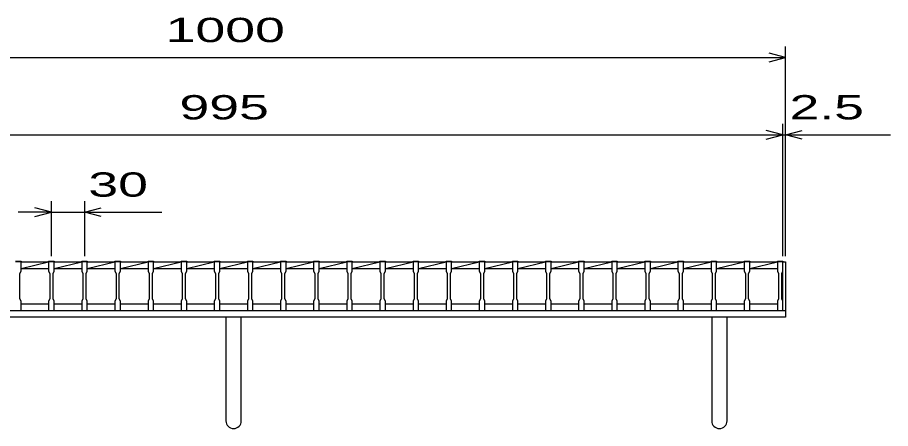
# Model space of a CAD drawing. Units: millimetres, scale not verified. Extents: x -1820 to 1731, y -1282 to 1054.
# Drawn here: x -1117 to -326, y -664 to -291 of the extents above; entities that cross this region are included whole.
import ezdxf
from ezdxf.enums import TextEntityAlignment as Align

# ---------------------------------------------------------------- set-up
doc = ezdxf.new("R2010")
doc.units = ezdxf.units.MM
doc.header["$LTSCALE"] = 10
for name, color, linetype, lineweight in [('16', 3, 'Continuous', 25), ('19', 6, 'Continuous', 25), ('22', 4, 'Continuous', 25)]:
    doc.layers.add(name, color=color, linetype=linetype, lineweight=lineweight)
doc.styles.add('ベクトル', font='')
doc.styles.get('ベクトル').set_extended_font_data('ベクトル')

msp = doc.modelspace()

# ---------------------------------------------------------------- linework, layer by layer
at = {"layer": '16'}
for p, q in [((-1119, -511.8), (-1114, -511.8)), ((-1114, -512.5), (-1119, -512.5)), ((-1114, -511.8), (-1114, -512.5)), ((-1114, -521), (-1114, -512.5)), ((-1114, -512.5), (-1089, -512.5)), ((-1114, -518.5), (-1089, -512.5)), ((-1089, -512.5), (-1089, -511.8)), ((-1089, -511.8), (-1084, -511.8)), ((-1089, -512.5), (-1089, -521)), ((-1084, -512.5), (-1089, -512.5)), ((-1084, -511.8), (-1084, -512.5)), ((-1084, -521), (-1084, -512.5)), ((-1084, -512.5), (-1059, -512.5)), ((-1084, -518.5), (-1059, -512.5)), ((-1059, -512.5), (-1059, -511.8)), ((-1059, -511.8), (-1054, -511.8)), ((-1059, -512.5), (-1059, -521)), ((-1054, -512.5), (-1059, -512.5)), ((-1054, -511.8), (-1054, -512.5)), ((-1054, -521), (-1054, -512.5)), ((-1054, -512.5), (-1029, -512.5)), ((-1054, -518.5), (-1029, -512.5)), ((-1029, -512.5), (-1029, -511.8)), ((-1029, -511.8), (-1024, -511.8)), ((-1029, -512.5), (-1029, -521)), ((-1024, -512.5), (-1029, -512.5)), ((-1024, -511.8), (-1024, -512.5)), ((-1024, -521), (-1024, -512.5)), ((-1024, -512.5), (-999, -512.5)), ((-1024, -518.5), (-999, -512.5)), ((-999, -512.5), (-999, -511.8)), ((-999, -511.8), (-994, -511.8)), ((-999, -512.5), (-999, -521)), ((-994, -512.5), (-999, -512.5)), ((-994, -511.8), (-994, -512.5)), ((-994, -521), (-994, -512.5)), ((-994, -512.5), (-969, -512.5)), ((-994, -518.5), (-969, -512.5)), ((-969, -512.5), (-969, -511.8)), ((-969, -511.8), (-964, -511.8)), ((-969, -512.5), (-969, -521)), ((-964, -512.5), (-969, -512.5)), ((-964, -511.8), (-964, -512.5)), ((-964, -521), (-964, -512.5)), ((-964, -512.5), (-939, -512.5)), ((-964, -518.5), (-939, -512.5)), ((-939, -512.5), (-939, -511.8)), ((-939, -511.8), (-934, -511.8)), ((-939, -512.5), (-939, -521)), ((-934, -512.5), (-939, -512.5)), ((-934, -511.8), (-934, -512.5)), ((-934, -521), (-934, -512.5)), ((-934, -512.5), (-909, -512.5)), ((-934, -518.5), (-909, -512.5)), ((-909, -512.5), (-909, -511.8)), ((-909, -511.8), (-904, -511.8)), ((-909, -512.5), (-909, -521)), ((-904, -512.5), (-909, -512.5)), ((-904, -511.8), (-904, -512.5)), ((-904, -521), (-904, -512.5)), ((-904, -512.5), (-879, -512.5)), ((-904, -518.5), (-879, -512.5)), ((-879, -512.5), (-879, -511.8)), ((-879, -511.8), (-874, -511.8)), ((-879, -512.5), (-879, -521)), ((-874, -512.5), (-879, -512.5)), ((-874, -511.8), (-874, -512.5)), ((-874, -521), (-874, -512.5)), ((-874, -512.5), (-849, -512.5)), ((-874, -518.5), (-849, -512.5)), ((-849, -512.5), (-849, -511.8)), ((-849, -511.8), (-844, -511.8)), ((-849, -512.5), (-849, -521)), ((-844, -512.5), (-849, -512.5)), ((-844, -511.8), (-844, -512.5)), ((-844, -521), (-844, -512.5)), ((-844, -512.5), (-819, -512.5)), ((-844, -518.5), (-819, -512.5)), ((-819, -512.5), (-819, -511.8)), ((-819, -511.8), (-814, -511.8)), ((-819, -512.5), (-819, -521)), ((-814, -512.5), (-819, -512.5)), ((-814, -511.8), (-814, -512.5)), ((-814, -521), (-814, -512.5)), ((-814, -512.5), (-789, -512.5)), ((-814, -518.5), (-789, -512.5)), ((-789, -512.5), (-789, -511.8)), ((-789, -511.8), (-784, -511.8)), ((-789, -512.5), (-789, -521)), ((-784, -512.5), (-789, -512.5)), ((-784, -511.8), (-784, -512.5)), ((-784, -521), (-784, -512.5)), ((-784, -512.5), (-759, -512.5)), ((-784, -518.5), (-759, -512.5)), ((-759, -512.5), (-759, -511.8)), ((-759, -511.8), (-754, -511.8)), ((-759, -512.5), (-759, -521)), ((-754, -512.5), (-759, -512.5)), ((-754, -511.8), (-754, -512.5)), ((-754, -521), (-754, -512.5)), ((-754, -512.5), (-729, -512.5)), ((-754, -518.5), (-729, -512.5)), ((-729, -512.5), (-729, -511.8)), ((-729, -511.8), (-724, -511.8)), ((-729, -512.5), (-729, -521)), ((-724, -512.5), (-729, -512.5)), ((-724, -511.8), (-724, -512.5)), ((-724, -521), (-724, -512.5)), ((-724, -512.5), (-699, -512.5)), ((-724, -518.5), (-699, -512.5)), ((-699, -512.5), (-699, -511.8)), ((-699, -511.8), (-694, -511.8)), ((-699, -512.5), (-699, -521)), ((-694, -512.5), (-699, -512.5)), ((-694, -511.8), (-694, -512.5)), ((-694, -521), (-694, -512.5)), ((-694, -512.5), (-669, -512.5)), ((-694, -518.5), (-669, -512.5)), ((-669, -512.5), (-669, -511.8)), ((-669, -511.8), (-664, -511.8)), ((-669, -512.5), (-669, -521)), ((-664, -512.5), (-669, -512.5)), ((-664, -511.8), (-664, -512.5)), ((-664, -521), (-664, -512.5)), ((-664, -512.5), (-639, -512.5)), ((-664, -518.5), (-639, -512.5)), ((-639, -512.5), (-639, -511.8)), ((-639, -511.8), (-634, -511.8)), ((-639, -512.5), (-639, -521)), ((-634, -512.5), (-639, -512.5)), ((-634, -511.8), (-634, -512.5)), ((-634, -521), (-634, -512.5)), ((-634, -512.5), (-609, -512.5)), ((-634, -518.5), (-609, -512.5)), ((-609, -512.5), (-609, -511.8)), ((-609, -511.8), (-604, -511.8)), ((-609, -512.5), (-609, -521)), ((-604, -512.5), (-609, -512.5)), ((-604, -511.8), (-604, -512.5)), ((-604, -521), (-604, -512.5)), ((-604, -512.5), (-579, -512.5)), ((-604, -518.5), (-579, -512.5)), ((-579, -512.5), (-579, -511.8)), ((-579, -511.8), (-574, -511.8)), ((-579, -512.5), (-579, -521)), ((-574, -512.5), (-579, -512.5)), ((-574, -511.8), (-574, -512.5)), ((-574, -521), (-574, -512.5)), ((-574, -512.5), (-549, -512.5)), ((-574, -518.5), (-549, -512.5)), ((-549, -512.5), (-549, -511.8)), ((-549, -511.8), (-544, -511.8)), ((-549, -512.5), (-549, -521)), ((-544, -512.5), (-549, -512.5)), ((-544, -511.8), (-544, -512.5)), ((-544, -521), (-544, -512.5)), ((-544, -512.5), (-519, -512.5)), ((-544, -518.5), (-519, -512.5)), ((-519, -512.5), (-519, -511.8)), ((-519, -511.8), (-514, -511.8)), ((-519, -512.5), (-519, -521)), ((-514, -512.5), (-519, -512.5)), ((-514, -511.8), (-514, -512.5)), ((-514, -521), (-514, -512.5)), ((-514, -512.5), (-489, -512.5)), ((-514, -518.5), (-489, -512.5)), ((-489, -512.5), (-489, -511.8)), ((-489, -511.8), (-484, -511.8)), ((-489, -512.5), (-489, -521)), ((-484, -512.5), (-489, -512.5)), ((-484, -511.8), (-484, -512.5)), ((-484, -521), (-484, -512.5)), ((-484, -512.5), (-459, -512.5)), ((-484, -518.5), (-459, -512.5)), ((-459, -512.5), (-459, -511.8)), ((-459, -511.8), (-454, -511.8)), ((-459, -512.5), (-459, -521)), ((-454, -512.5), (-459, -512.5)), ((-454, -511.8), (-454, -512.5)), ((-454, -521), (-454, -512.5)), ((-454, -512.5), (-429, -512.5)), ((-454, -518.5), (-429, -512.5)), ((-429, -512.5), (-429, -511.8)), ((-429, -511.8), (-424, -511.8)), ((-429, -512.5), (-429, -521)), ((-424, -512.5), (-429, -512.5)), ((-424, -511.8), (-424, -512.5)), ((-424, -521), (-424, -512.5)), ((-424, -550.5), (-424, -512.5)), ((-1115, -523), (-1114, -521)), ((-1114, -518.5), (-1089, -518.5)), ((-1089, -521), (-1088, -523)), ((-1085, -523), (-1084, -521)), ((-1084, -518.5), (-1059, -518.5)), ((-1059, -521), (-1058, -523)), ((-1055, -523), (-1054, -521)), ((-1054, -518.5), (-1029, -518.5)), ((-1029, -521), (-1028, -523)), ((-1025, -523), (-1024, -521)), ((-1024, -518.5), (-999, -518.5)), ((-999, -521), (-998, -523)), ((-995, -523), (-994, -521)), ((-994, -518.5), (-969, -518.5)), ((-969, -521), (-968, -523)), ((-965, -523), (-964, -521)), ((-964, -518.5), (-939, -518.5)), ((-939, -521), (-938, -523)), ((-935, -523), (-934, -521)), ((-934, -518.5), (-909, -518.5)), ((-909, -521), (-908, -523)), ((-905, -523), (-904, -521)), ((-904, -518.5), (-879, -518.5)), ((-879, -521), (-878, -523)), ((-875, -523), (-874, -521)), ((-874, -518.5), (-849, -518.5)), ((-849, -521), (-848, -523)), ((-845, -523), (-844, -521)), ((-844, -518.5), (-819, -518.5)), ((-819, -521), (-818, -523)), ((-815, -523), (-814, -521)), ((-814, -518.5), (-789, -518.5)), ((-789, -521), (-788, -523)), ((-785, -523), (-784, -521)), ((-784, -518.5), (-759, -518.5)), ((-759, -521), (-758, -523)), ((-755, -523), (-754, -521)), ((-754, -518.5), (-729, -518.5)), ((-729, -521), (-728, -523)), ((-725, -523), (-724, -521)), ((-724, -518.5), (-699, -518.5)), ((-699, -521), (-698, -523)), ((-695, -523), (-694, -521)), ((-694, -518.5), (-669, -518.5)), ((-669, -521), (-668, -523)), ((-665, -523), (-664, -521)), ((-664, -518.5), (-639, -518.5)), ((-639, -521), (-638, -523)), ((-635, -523), (-634, -521)), ((-634, -518.5), (-609, -518.5)), ((-609, -521), (-608, -523)), ((-605, -523), (-604, -521)), ((-604, -518.5), (-579, -518.5)), ((-579, -521), (-578, -523)), ((-575, -523), (-574, -521)), ((-574, -518.5), (-549, -518.5)), ((-549, -521), (-548, -523)), ((-545, -523), (-544, -521)), ((-544, -518.5), (-519, -518.5)), ((-519, -521), (-518, -523)), ((-515, -523), (-514, -521)), ((-514, -518.5), (-489, -518.5)), ((-489, -521), (-488, -523)), ((-485, -523), (-484, -521)), ((-484, -518.5), (-459, -518.5)), ((-459, -521), (-458, -523)), ((-455, -523), (-454, -521)), ((-454, -518.5), (-429, -518.5)), ((-429, -521), (-428, -523)), ((-425, -523), (-424, -521)), ((-1115, -546), (-1115, -523)), ((-1088, -523), (-1088, -546)), ((-1085, -546), (-1085, -523)), ((-1058, -523), (-1058, -546)), ((-1055, -546), (-1055, -523)), ((-1028, -523), (-1028, -546)), ((-1025, -546), (-1025, -523)), ((-998, -523), (-998, -546)), ((-995, -546), (-995, -523)), ((-968, -523), (-968, -546)), ((-965, -546), (-965, -523)), ((-938, -523), (-938, -546)), ((-935, -546), (-935, -523)), ((-908, -523), (-908, -546)), ((-905, -546), (-905, -523)), ((-878, -523), (-878, -546)), ((-875, -546), (-875, -523)), ((-848, -523), (-848, -546)), ((-845, -546), (-845, -523)), ((-818, -523), (-818, -546)), ((-815, -546), (-815, -523)), ((-788, -523), (-788, -546)), ((-785, -546), (-785, -523)), ((-758, -523), (-758, -546)), ((-755, -546), (-755, -523)), ((-728, -523), (-728, -546)), ((-725, -546), (-725, -523)), ((-698, -523), (-698, -546)), ((-695, -546), (-695, -523)), ((-668, -523), (-668, -546)), ((-665, -546), (-665, -523)), ((-638, -523), (-638, -546)), ((-635, -546), (-635, -523)), ((-608, -523), (-608, -546)), ((-605, -546), (-605, -523)), ((-578, -523), (-578, -546)), ((-575, -546), (-575, -523)), ((-548, -523), (-548, -546)), ((-545, -546), (-545, -523)), ((-518, -523), (-518, -546)), ((-515, -546), (-515, -523)), ((-488, -523), (-488, -546)), ((-485, -546), (-485, -523)), ((-458, -523), (-458, -546)), ((-455, -546), (-455, -523)), ((-428, -523), (-428, -546)), ((-425, -546), (-425, -523)), ((-1114, -548), (-1115, -546)), ((-1114, -556.5), (-1114, -548)), ((-1114, -550.5), (-1089, -550.5)), ((-1088, -546), (-1089, -548)), ((-1089, -548), (-1089, -556.5)), ((-1084, -548), (-1085, -546)), ((-1084, -556.5), (-1084, -548)), ((-1084, -550.5), (-1059, -550.5)), ((-1058, -546), (-1059, -548)), ((-1059, -548), (-1059, -556.5)), ((-1054, -548), (-1055, -546)), ((-1054, -556.5), (-1054, -548)), ((-1054, -550.5), (-1029, -550.5)), ((-1028, -546), (-1029, -548)), ((-1029, -548), (-1029, -556.5)), ((-1024, -548), (-1025, -546)), ((-1024, -556.5), (-1024, -548)), ((-1024, -550.5), (-999, -550.5)), ((-998, -546), (-999, -548)), ((-999, -548), (-999, -556.5)), ((-994, -548), (-995, -546)), ((-994, -556.5), (-994, -548)), ((-994, -550.5), (-969, -550.5)), ((-968, -546), (-969, -548)), ((-969, -548), (-969, -556.5)), ((-964, -548), (-965, -546)), ((-964, -556.5), (-964, -548)), ((-964, -550.5), (-939, -550.5)), ((-938, -546), (-939, -548)), ((-939, -548), (-939, -556.5)), ((-934, -548), (-935, -546)), ((-934, -556.5), (-934, -548)), ((-934, -550.5), (-909, -550.5)), ((-908, -546), (-909, -548)), ((-909, -548), (-909, -556.5)), ((-904, -548), (-905, -546)), ((-904, -556.5), (-904, -548)), ((-904, -550.5), (-879, -550.5)), ((-878, -546), (-879, -548)), ((-879, -548), (-879, -556.5)), ((-874, -548), (-875, -546)), ((-874, -556.5), (-874, -548)), ((-874, -550.5), (-849, -550.5)), ((-848, -546), (-849, -548)), ((-849, -548), (-849, -556.5)), ((-844, -548), (-845, -546)), ((-844, -556.5), (-844, -548)), ((-844, -550.5), (-819, -550.5)), ((-818, -546), (-819, -548)), ((-819, -548), (-819, -556.5)), ((-814, -548), (-815, -546)), ((-814, -556.5), (-814, -548)), ((-814, -550.5), (-789, -550.5)), ((-788, -546), (-789, -548)), ((-789, -548), (-789, -556.5)), ((-784, -548), (-785, -546)), ((-784, -556.5), (-784, -548)), ((-784, -550.5), (-759, -550.5)), ((-758, -546), (-759, -548)), ((-759, -548), (-759, -556.5)), ((-754, -548), (-755, -546)), ((-754, -556.5), (-754, -548)), ((-754, -550.5), (-729, -550.5)), ((-728, -546), (-729, -548)), ((-729, -548), (-729, -556.5)), ((-724, -548), (-725, -546)), ((-724, -556.5), (-724, -548)), ((-724, -550.5), (-699, -550.5)), ((-698, -546), (-699, -548)), ((-699, -548), (-699, -556.5)), ((-694, -548), (-695, -546)), ((-694, -556.5), (-694, -548)), ((-694, -550.5), (-669, -550.5)), ((-668, -546), (-669, -548)), ((-669, -548), (-669, -556.5)), ((-664, -548), (-665, -546)), ((-664, -556.5), (-664, -548)), ((-664, -550.5), (-639, -550.5)), ((-638, -546), (-639, -548)), ((-639, -548), (-639, -556.5)), ((-634, -548), (-635, -546)), ((-634, -556.5), (-634, -548)), ((-634, -550.5), (-609, -550.5)), ((-608, -546), (-609, -548)), ((-609, -548), (-609, -556.5)), ((-604, -548), (-605, -546)), ((-604, -556.5), (-604, -548)), ((-604, -550.5), (-579, -550.5)), ((-578, -546), (-579, -548)), ((-579, -548), (-579, -556.5)), ((-574, -548), (-575, -546)), ((-574, -556.5), (-574, -548)), ((-574, -550.5), (-549, -550.5)), ((-548, -546), (-549, -548)), ((-549, -548), (-549, -556.5)), ((-544, -548), (-545, -546)), ((-544, -556.5), (-544, -548)), ((-544, -550.5), (-519, -550.5)), ((-518, -546), (-519, -548)), ((-519, -548), (-519, -556.5)), ((-514, -548), (-515, -546)), ((-514, -556.5), (-514, -548)), ((-514, -550.5), (-489, -550.5)), ((-488, -546), (-489, -548)), ((-489, -548), (-489, -556.5)), ((-484, -548), (-485, -546)), ((-484, -556.5), (-484, -548)), ((-484, -550.5), (-459, -550.5)), ((-458, -546), (-459, -548)), ((-459, -548), (-459, -556.5)), ((-454, -548), (-455, -546)), ((-454, -556.5), (-454, -548)), ((-454, -550.5), (-429, -550.5)), ((-428, -546), (-429, -548)), ((-429, -548), (-429, -556.5)), ((-424, -548), (-425, -546)), ((-424, -556.5), (-424, -548)), ((-1119, -556.5), (-1114, -556.5)), ((-1089, -556.5), (-1084, -556.5)), ((-1059, -556.5), (-1054, -556.5)), ((-1029, -556.5), (-1024, -556.5)), ((-999, -556.5), (-994, -556.5)), ((-969, -556.5), (-964, -556.5)), ((-939, -556.5), (-934, -556.5)), ((-909, -556.5), (-904, -556.5)), ((-879, -556.5), (-874, -556.5)), ((-849, -556.5), (-844, -556.5)), ((-819, -556.5), (-814, -556.5)), ((-789, -556.5), (-784, -556.5)), ((-759, -556.5), (-754, -556.5)), ((-729, -556.5), (-724, -556.5)), ((-699, -556.5), (-694, -556.5)), ((-669, -556.5), (-664, -556.5)), ((-639, -556.5), (-634, -556.5)), ((-609, -556.5), (-604, -556.5)), ((-579, -556.5), (-574, -556.5)), ((-549, -556.5), (-544, -556.5)), ((-519, -556.5), (-514, -556.5)), ((-489, -556.5), (-484, -556.5)), ((-459, -556.5), (-454, -556.5)), ((-429, -556.5), (-424, -556.5))]:
    msp.add_line(p, q, dxfattribs=at)
at = {"layer": '19'}
for p, q in [((-424, -512.5), (-421.5, -512.5)), ((-421.5, -512.5), (-421.5, -556.5)), ((-1421.5, -556.5), (-421.5, -556.5)), ((-421.5, -556.5), (-421.5, -562.5)), ((-421.5, -562.5), (-1421.5, -562.5)), ((-928.5, -562.5), (-928.5, -656.5)), ((-914.5, -656.5), (-914.5, -562.5)), ((-488.5, -562.5), (-488.5, -656.5)), ((-474.5, -656.5), (-474.5, -562.5))]:
    msp.add_line(p, q, dxfattribs=at)
for centre in [(-921.5, -656.5), (-481.5, -656.5)]:
    msp.add_arc(centre, 7, 180, 0, dxfattribs=at)
at = {"layer": '22'}
for p, q in [((-421.5, -327.5), (-436.5, -323.5)), ((-421.5, -507.5), (-421.5, -317.5)), ((-1421.5, -327.5), (-421.5, -327.5)), ((-436.5, -331.5), (-421.5, -327.5)), ((-424, -397.5), (-439, -393.5)), ((-424, -507.5), (-424, -387.5)), ((-421.5, -507.5), (-421.5, -387.5)), ((-421.5, -397.5), (-406.5, -393.5)), ((-1419, -397.5), (-424, -397.5)), ((-439, -401.5), (-424, -397.5)), ((-424, -397.5), (-421.5, -397.5)), ((-406.5, -401.5), (-421.5, -397.5)), ((-421.5, -397.5), (-326.5, -397.5)), ((-1086.5, -507.5), (-1086.5, -457.5)), ((-1056.5, -457.5), (-1056.5, -507.5)), ((-1086.5, -467.5), (-1101.5, -463.5)), ((-1056.5, -467.5), (-1041.5, -463.5)), ((-1086.5, -467.5), (-1116.5, -467.5)), ((-1101.5, -471.5), (-1086.5, -467.5)), ((-1086.5, -467.5), (-1056.5, -467.5)), ((-1041.5, -471.5), (-1056.5, -467.5)), ((-1056.5, -467.5), (-986.5, -467.5))]:
    msp.add_line(p, q, dxfattribs=at)

# ---------------------------------------------------------------- texts
at = {"layer": '22', "color": 2, "style": 'ベクトル', "width": 1.65}
for s, p in [(' 1000 ', (-996.5, -302.5)), (' 995 ', (-984, -372.5)), (' 2.5 ', (-431.5, -372.5)), (' 30 ', (-1066.5, -442.5))]:
    msp.add_text(s, height=21.99, dxfattribs=at).set_placement(p, align=Align.MIDDLE_LEFT)

doc.saveas('drawing.dxf')
